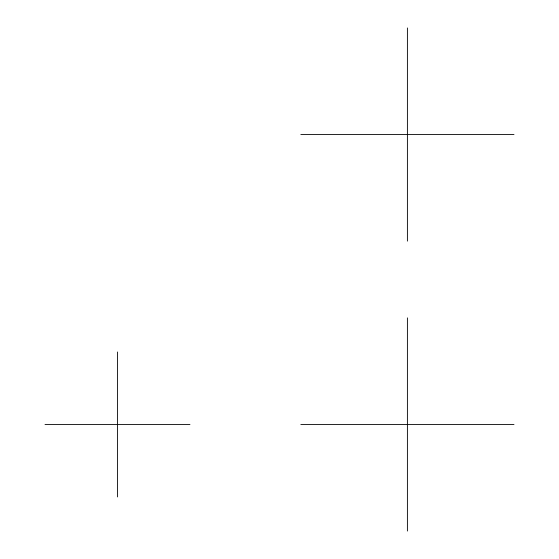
<?xml version="1.0" encoding="UTF-8"?>
<svg xmlns="http://www.w3.org/2000/svg" width="559" height="559" viewBox="0 0 559 559"><rect width="100%" height="100%" fill="white"/><g stroke="black" fill="none" stroke-linecap="round" stroke-linejoin="round"><path stroke-width="0.84" d="M300.819 134.537L513.994 134.537M45.006 424.463L189.962 424.463M300.819 424.463L513.994 424.463M407.406 27.95L407.406 241.125M407.406 317.875L407.406 531.05M117.488 351.981L117.488 496.944"/></g></svg>
